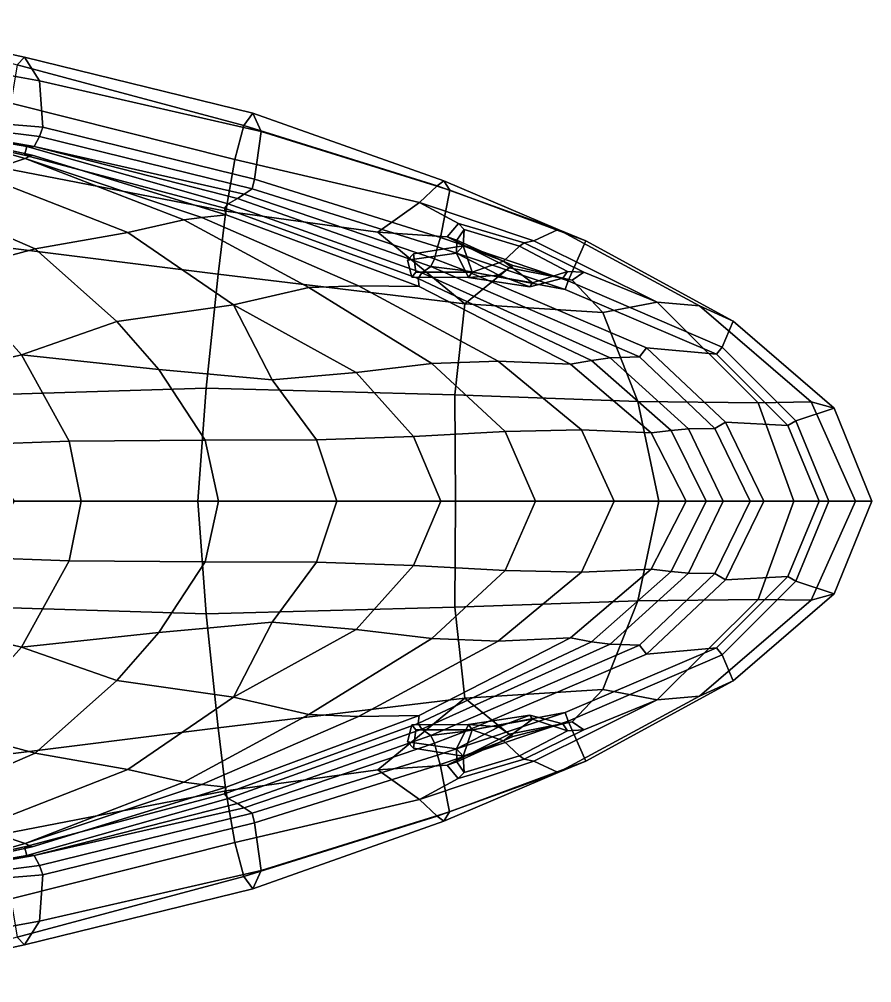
# Model space of a CAD drawing. Extents: x -0.99 to 0.99, y -0.79 to 0.79.
# Drawn here: x 0.7869 to 0.9938, y -0.117 to 0.1169 of the extents above; entities that cross this region are included whole.
import ezdxf

# ---------------------------------------------------------------- set-up
doc = ezdxf.new("R2010")
doc.units = 0
doc.linetypes.add('SOLIDLINE', pattern=[0])
doc.layers.add('headskin', color=1, linetype='SOLIDLINE')

msp = doc.modelspace()

# ---------------------------------------------------------------- linework, layer by layer
at = {"layer": 'headskin'}
for points in [[(0.752343, 0.115403, 0.264573), (0.744927, 0.116927, 0.288849), (0.786336, 0.105866, 0.304516), (0.788147, 0.107695, 0.272068)], [(0.752343, 0.115403, 0.264573), (0.788147, 0.107695, 0.272068), (0.791785, 0.101995, 0.22836), (0.764944, 0.106869, 0.225543)], [(0.8414, 0.091127, 0.307365), (0.843527, 0.094099, 0.28177), (0.788147, 0.107695, 0.272068), (0.786336, 0.105866, 0.304516)], [(0.84555, 0.089681, 0.237252), (0.791785, 0.101995, 0.22836), (0.788147, 0.107695, 0.272068), (0.843527, 0.094099, 0.28177)], [(0.764944, 0.106869, 0.225543), (0.791785, 0.101995, 0.22836), (0.792547, 0.090737, 0.20197), (0.770012, 0.092612, 0.197303)], [(0.839207, 0.082849, 0.337335), (0.8414, 0.091127, 0.307365), (0.786336, 0.105866, 0.304516), (0.784778, 0.096521, 0.338624)], [(0.84395, 0.078103, 0.206525), (0.792547, 0.090737, 0.20197), (0.791785, 0.101995, 0.22836), (0.84555, 0.089681, 0.237252)], [(0.836976, 0.07033, 0.370011), (0.839207, 0.082849, 0.337335), (0.784778, 0.096521, 0.338624), (0.783098, 0.080768, 0.372995)], [(0.8883, 0.076483, 0.305078), (0.889877, 0.077665, 0.291653), (0.843527, 0.094099, 0.28177), (0.8414, 0.091127, 0.307365)], [(0.891326, 0.075428, 0.243244), (0.84555, 0.089681, 0.237252), (0.843527, 0.094099, 0.28177), (0.889877, 0.077665, 0.291653)], [(0.770012, 0.092612, 0.197303), (0.792547, 0.090737, 0.20197), (0.791798, 0.088455, 0.200262), (0.770171, 0.091177, 0.19639)], [(0.770106, 0.089569, 0.196637), (0.790499, 0.086013, 0.200449), (0.788711, 0.086014, 0.209956), (0.768252, 0.089569, 0.206147)], [(0.768252, 0.089569, 0.206147), (0.788711, 0.086014, 0.209956), (0.788161, 0.08397, 0.208153), (0.768435, 0.088192, 0.205107)], [(0.770171, 0.091177, 0.19639), (0.791798, 0.088455, 0.200262), (0.790499, 0.086013, 0.200449), (0.770106, 0.089569, 0.196637)], [(0.791798, 0.088455, 0.200262), (0.792547, 0.090737, 0.20197), (0.84395, 0.078103, 0.206525), (0.84339, 0.075739, 0.204822)], [(0.883981, 0.072439, 0.335361), (0.8883, 0.076483, 0.305078), (0.8414, 0.091127, 0.307365), (0.839207, 0.082849, 0.337335)], [(0.889058, 0.063936, 0.208605), (0.84395, 0.078103, 0.206525), (0.84555, 0.089681, 0.237252), (0.891326, 0.075428, 0.243244)], [(0.770294, 0.088193, 0.195596), (0.788297, 0.083106, 0.192302), (0.776933, 0.079334, 0.175275), (0.750521, 0.080949, 0.176012)], [(0.768435, 0.088192, 0.205107), (0.788161, 0.08397, 0.208153), (0.789963, 0.08397, 0.198643), (0.770294, 0.088193, 0.195596)], [(0.770294, 0.088193, 0.195596), (0.789963, 0.08397, 0.198643), (0.788297, 0.083106, 0.192302)], [(0.790499, 0.086013, 0.200449), (0.791798, 0.088455, 0.200262), (0.84339, 0.075739, 0.204822), (0.841414, 0.074429, 0.204772)], [(0.837541, 0.07216, 0.213565), (0.836675, 0.071053, 0.213108), (0.788161, 0.08397, 0.208153), (0.788711, 0.086014, 0.209956)], [(0.8398, 0.073422, 0.206669), (0.837541, 0.07216, 0.213565), (0.788711, 0.086014, 0.209956), (0.790499, 0.086013, 0.200449)], [(0.790499, 0.086013, 0.200449), (0.841414, 0.074429, 0.204772), (0.8398, 0.073422, 0.206669)], [(0.813194, 0.065155, 0.177007), (0.776933, 0.079334, 0.175275), (0.788297, 0.083106, 0.192302), (0.826831, 0.068239, 0.186972)], [(0.789963, 0.08397, 0.198643), (0.788161, 0.08397, 0.208153), (0.836675, 0.071053, 0.213108), (0.83707, 0.069437, 0.202947)], [(0.83707, 0.069437, 0.202947), (0.831151, 0.068827, 0.19439), (0.788297, 0.083106, 0.192302), (0.789963, 0.08397, 0.198643)], [(0.826831, 0.068239, 0.186972), (0.788297, 0.083106, 0.192302), (0.831151, 0.068827, 0.19439)], [(0.836976, 0.07033, 0.370011), (0.873873, 0.065261, 0.365134), (0.883981, 0.072439, 0.335361), (0.839207, 0.082849, 0.337335)], [(0.783098, 0.080768, 0.372995), (0.780787, 0.061875, 0.393176), (0.835098, 0.05505, 0.397861), (0.836976, 0.07033, 0.370011)], [(0.761023, 0.07406, 0.157978), (0.776933, 0.079334, 0.175275), (0.813194, 0.065155, 0.177007), (0.790687, 0.061231, 0.162376)], [(0.84339, 0.075739, 0.204822), (0.84395, 0.078103, 0.206525), (0.889058, 0.063936, 0.208605), (0.888342, 0.061704, 0.206853)], [(0.917635, 0.065884, 0.298373), (0.889877, 0.077665, 0.291653), (0.8883, 0.076483, 0.305078)], [(0.924415, 0.063155, 0.247415), (0.891326, 0.075428, 0.243244), (0.889877, 0.077665, 0.291653), (0.917635, 0.065884, 0.298373)], [(0.887655, 0.058798, 0.206987), (0.841414, 0.074429, 0.204772), (0.84339, 0.075739, 0.204822), (0.888342, 0.061704, 0.206853)], [(0.911743, 0.06317, 0.330691), (0.917635, 0.065884, 0.298373), (0.8883, 0.076483, 0.305078), (0.883981, 0.072439, 0.335361)], [(0.920077, 0.05345, 0.208418), (0.889058, 0.063936, 0.208605), (0.891326, 0.075428, 0.243244), (0.924415, 0.063155, 0.247415)], [(0.790687, 0.061231, 0.162376), (0.769512, 0.05557, 0.14607), (0.745942, 0.066505, 0.143266), (0.761023, 0.07406, 0.157978)], [(0.886728, 0.056927, 0.208951), (0.884587, 0.055375, 0.216003), (0.837541, 0.07216, 0.213565), (0.8398, 0.073422, 0.206669)], [(0.887655, 0.058798, 0.206987), (0.886728, 0.056927, 0.208951), (0.8398, 0.073422, 0.206669), (0.841414, 0.074429, 0.204772)], [(0.835098, 0.05505, 0.397861), (0.895024, 0.047839, 0.389154), (0.873873, 0.065261, 0.365134), (0.836976, 0.07033, 0.370011)], [(0.884587, 0.055375, 0.216003), (0.883717, 0.054023, 0.215662), (0.836675, 0.071053, 0.213108), (0.837541, 0.07216, 0.213565)], [(0.83707, 0.069437, 0.202947), (0.836675, 0.071053, 0.213108), (0.883717, 0.054023, 0.215662), (0.883928, 0.052051, 0.205711)], [(0.883981, 0.072439, 0.335361), (0.873873, 0.065261, 0.365134), (0.890709, 0.064089, 0.363211), (0.893429, 0.067334, 0.349407)], [(0.883981, 0.072439, 0.335361), (0.893429, 0.067334, 0.349407), (0.909395, 0.062659, 0.346387), (0.911743, 0.06317, 0.330691)], [(0.813194, 0.065155, 0.177007), (0.826831, 0.068239, 0.186972), (0.857116, 0.0518, 0.188404), (0.83882, 0.047622, 0.178868)], [(0.857116, 0.0518, 0.188404), (0.826831, 0.068239, 0.186972), (0.831151, 0.068827, 0.19439), (0.869176, 0.05225, 0.196423)], [(0.883928, 0.052051, 0.205711), (0.869176, 0.05225, 0.196423), (0.831151, 0.068827, 0.19439), (0.83707, 0.069437, 0.202947)], [(0.890709, 0.064089, 0.363211), (0.8931, 0.063316, 0.362512), (0.894864, 0.065893, 0.351348), (0.893429, 0.067334, 0.349407)], [(0.8931, 0.063316, 0.362512), (0.892959, 0.060131, 0.360209), (0.894568, 0.061943, 0.351793), (0.894864, 0.065893, 0.351348)], [(0.909395, 0.062659, 0.346387), (0.893429, 0.067334, 0.349407), (0.894864, 0.065893, 0.351348), (0.908303, 0.061824, 0.348679)], [(0.908303, 0.061824, 0.348679), (0.894864, 0.065893, 0.351348), (0.894568, 0.061943, 0.351793), (0.904402, 0.058219, 0.350072)], [(0.911743, 0.06317, 0.330691), (0.941703, 0.048248, 0.336006), (0.951952, 0.04735, 0.302713), (0.917635, 0.065884, 0.298373)], [(0.924415, 0.063155, 0.247415), (0.917635, 0.065884, 0.298373), (0.951952, 0.04735, 0.302713), (0.960149, 0.043624, 0.248712)], [(0.810525, 0.043522, 0.163516), (0.790687, 0.061231, 0.162376), (0.813194, 0.065155, 0.177007), (0.83882, 0.047622, 0.178868)], [(0.905762, 0.056611, 0.369856), (0.890709, 0.064089, 0.363211), (0.873873, 0.065261, 0.365134), (0.895024, 0.047839, 0.389154)], [(0.888342, 0.061704, 0.206853), (0.889058, 0.063936, 0.208605), (0.920077, 0.05345, 0.208418), (0.91938, 0.051289, 0.206569)], [(0.906623, 0.057157, 0.366684), (0.8931, 0.063316, 0.362512), (0.890709, 0.064089, 0.363211), (0.905762, 0.056611, 0.369856)], [(0.903263, 0.054784, 0.362541), (0.892959, 0.060131, 0.360209), (0.8931, 0.063316, 0.362512), (0.906623, 0.057157, 0.366684)], [(0.909395, 0.062659, 0.346387), (0.923865, 0.055522, 0.353768), (0.941703, 0.048248, 0.336006), (0.911743, 0.06317, 0.330691)], [(0.924415, 0.063155, 0.247415), (0.960149, 0.043624, 0.248712), (0.957486, 0.037344, 0.207118), (0.920077, 0.05345, 0.208418)], [(0.787374, 0.035481, 0.146957), (0.769512, 0.05557, 0.14607), (0.790687, 0.061231, 0.162376), (0.810525, 0.043522, 0.163516)], [(0.83219, 0.027375, 0.42033), (0.835098, 0.05505, 0.397861), (0.780787, 0.061875, 0.393176), (0.77935, 0.02572, 0.417331)], [(0.892959, 0.060131, 0.360209), (0.8811, 0.058477, 0.35512), (0.882578, 0.059961, 0.348039), (0.894568, 0.061943, 0.351793)], [(0.894568, 0.061943, 0.351793), (0.882578, 0.059961, 0.348039), (0.883147, 0.055498, 0.348023), (0.896756, 0.055504, 0.352373)], [(0.888342, 0.061704, 0.206853), (0.91938, 0.051289, 0.206569), (0.895222, 0.055841, 0.206935), (0.887655, 0.058798, 0.206987)], [(0.904402, 0.058219, 0.350072), (0.894568, 0.061943, 0.351793), (0.896756, 0.055504, 0.352373)], [(0.908303, 0.061824, 0.348679), (0.904402, 0.058219, 0.350072), (0.911399, 0.052931, 0.355769), (0.919936, 0.055726, 0.356047)], [(0.909395, 0.062659, 0.346387), (0.908303, 0.061824, 0.348679), (0.919936, 0.055726, 0.356047), (0.923865, 0.055522, 0.353768)], [(0.895904, 0.054221, 0.357712), (0.882145, 0.054282, 0.353401), (0.8811, 0.058477, 0.35512), (0.892959, 0.060131, 0.360209)], [(0.8811, 0.058477, 0.35512), (0.882145, 0.054282, 0.353401), (0.883147, 0.055498, 0.348023), (0.882578, 0.059961, 0.348039)], [(0.886728, 0.056927, 0.208951), (0.887655, 0.058798, 0.206987), (0.895222, 0.055841, 0.206935)], [(0.895904, 0.054221, 0.357712), (0.892959, 0.060131, 0.360209), (0.903263, 0.054784, 0.362541)], [(0.937393, 0.034995, 0.2074), (0.93025, 0.034761, 0.214612), (0.884587, 0.055375, 0.216003), (0.886728, 0.056927, 0.208951)], [(0.939068, 0.037162, 0.205655), (0.937393, 0.034995, 0.2074), (0.886728, 0.056927, 0.208951), (0.895222, 0.055841, 0.206935)], [(0.895024, 0.047839, 0.389154), (0.928476, 0.045718, 0.376854), (0.92107, 0.053553, 0.366577), (0.905762, 0.056611, 0.369856)], [(0.904402, 0.058219, 0.350072), (0.896756, 0.055504, 0.352373), (0.911399, 0.052931, 0.355769)], [(0.918787, 0.054102, 0.364479), (0.910778, 0.051955, 0.360199), (0.903263, 0.054784, 0.362541), (0.906623, 0.057157, 0.366684)], [(0.905762, 0.056611, 0.369856), (0.92107, 0.053553, 0.366577), (0.918787, 0.054102, 0.364479), (0.906623, 0.057157, 0.366684)], [(0.769478, 0.031143, 0.124251), (0.756157, 0.050643, 0.121549), (0.769512, 0.05557, 0.14607), (0.787374, 0.035481, 0.146957)], [(0.835098, 0.05505, 0.397861), (0.83219, 0.027375, 0.42033), (0.892595, 0.025716, 0.406231), (0.895024, 0.047839, 0.389154)], [(0.896756, 0.055504, 0.352373), (0.883147, 0.055498, 0.348023), (0.882145, 0.054282, 0.353401), (0.895904, 0.054221, 0.357712)], [(0.884587, 0.055375, 0.216003), (0.93025, 0.034761, 0.214612), (0.925789, 0.034127, 0.21435), (0.883717, 0.054023, 0.215662)], [(0.883928, 0.052051, 0.205711), (0.883717, 0.054023, 0.215662), (0.925789, 0.034127, 0.21435), (0.920641, 0.033202, 0.204552)], [(0.91938, 0.051289, 0.206569), (0.956074, 0.035632, 0.20523), (0.939068, 0.037162, 0.205655), (0.895222, 0.055841, 0.206935)], [(0.910778, 0.051955, 0.360199), (0.911399, 0.052931, 0.355769), (0.896756, 0.055504, 0.352373), (0.895904, 0.054221, 0.357712)], [(0.910778, 0.051955, 0.360199), (0.895904, 0.054221, 0.357712), (0.903263, 0.054784, 0.362541)], [(0.919936, 0.055726, 0.356047), (0.911399, 0.052931, 0.355769), (0.910778, 0.051955, 0.360199), (0.918787, 0.054102, 0.364479)], [(0.923865, 0.055522, 0.353768), (0.919936, 0.055726, 0.356047), (0.918787, 0.054102, 0.364479), (0.92107, 0.053553, 0.366577)], [(0.941703, 0.048248, 0.336006), (0.923865, 0.055522, 0.353768), (0.92107, 0.053553, 0.366577), (0.928476, 0.045718, 0.376854)], [(0.857116, 0.0518, 0.188404), (0.886986, 0.03335, 0.188223), (0.868602, 0.031149, 0.180605), (0.83882, 0.047622, 0.178868)], [(0.869176, 0.05225, 0.196423), (0.903117, 0.033962, 0.196269), (0.886986, 0.03335, 0.188223), (0.857116, 0.0518, 0.188404)], [(0.883928, 0.052051, 0.205711), (0.920641, 0.033202, 0.204552), (0.903117, 0.033962, 0.196269), (0.869176, 0.05225, 0.196423)], [(0.957486, 0.037344, 0.207118), (0.956074, 0.035632, 0.20523), (0.91938, 0.051289, 0.206569), (0.920077, 0.05345, 0.208418)], [(0.83882, 0.047622, 0.178868), (0.848245, 0.02939, 0.175885), (0.820703, 0.031884, 0.163128), (0.810525, 0.043522, 0.163516)], [(0.83882, 0.047622, 0.178868), (0.868602, 0.031149, 0.180605), (0.848245, 0.02939, 0.175885)], [(0.936997, 0.024171, 0.383397), (0.928476, 0.045718, 0.376854), (0.895024, 0.047839, 0.389154), (0.892595, 0.025716, 0.406231)], [(0.928476, 0.045718, 0.376854), (0.936997, 0.024171, 0.383397), (0.966195, 0.023848, 0.343097), (0.941703, 0.048248, 0.336006)], [(0.941703, 0.048248, 0.336006), (0.966195, 0.023848, 0.343097), (0.979098, 0.02402, 0.305103), (0.951952, 0.04735, 0.302713)], [(0.984622, 0.022521, 0.24785), (0.960149, 0.043624, 0.248712), (0.951952, 0.04735, 0.302713), (0.979098, 0.02402, 0.305103)], [(0.820703, 0.031884, 0.163128), (0.787374, 0.035481, 0.146957), (0.810525, 0.043522, 0.163516)], [(0.975343, 0.019437, 0.207263), (0.957486, 0.037344, 0.207118), (0.960149, 0.043624, 0.248712), (0.984622, 0.022521, 0.24785)], [(0.776442, 0.013659, 0.126711), (0.769478, 0.031143, 0.124251), (0.787374, 0.035481, 0.146957), (0.798968, 0.014469, 0.145734)], [(0.798968, 0.014469, 0.145734), (0.787374, 0.035481, 0.146957), (0.820703, 0.031884, 0.163128), (0.831982, 0.014713, 0.162649)], [(0.958252, 0.019125, 0.204811), (0.955664, 0.017552, 0.20642), (0.937393, 0.034995, 0.2074), (0.939068, 0.037162, 0.205655)], [(0.939068, 0.037162, 0.205655), (0.956074, 0.035632, 0.20523), (0.973395, 0.018322, 0.205381), (0.958252, 0.019125, 0.204811)], [(0.956074, 0.035632, 0.20523), (0.957486, 0.037344, 0.207118), (0.975343, 0.019437, 0.207263), (0.973395, 0.018322, 0.205381)], [(0.882549, 0.015662, 0.179413), (0.868602, 0.031149, 0.180605), (0.886986, 0.03335, 0.188223), (0.904792, 0.016828, 0.186951)], [(0.904792, 0.016828, 0.186951), (0.886986, 0.03335, 0.188223), (0.903117, 0.033962, 0.196269), (0.92329, 0.017231, 0.194826)], [(0.92329, 0.017231, 0.194826), (0.903117, 0.033962, 0.196269), (0.920641, 0.033202, 0.204552), (0.940234, 0.01653, 0.203463)], [(0.920641, 0.033202, 0.204552), (0.925789, 0.034127, 0.21435), (0.945109, 0.017114, 0.213321), (0.940234, 0.01653, 0.203463)], [(0.949335, 0.017513, 0.213645), (0.945109, 0.017114, 0.213321), (0.925789, 0.034127, 0.21435), (0.93025, 0.034761, 0.214612)], [(0.955664, 0.017552, 0.20642), (0.949335, 0.017513, 0.213645), (0.93025, 0.034761, 0.214612), (0.937393, 0.034995, 0.2074)], [(0.859002, 0.014825, 0.174912), (0.831982, 0.014713, 0.162649), (0.820703, 0.031884, 0.163128), (0.848245, 0.02939, 0.175885)], [(0.848245, 0.02939, 0.175885), (0.868602, 0.031149, 0.180605), (0.882549, 0.015662, 0.179413), (0.859002, 0.014825, 0.174912)], [(0.778503, -0.000021, 0.42349), (0.830236, -0.000022, 0.428441), (0.83219, 0.027375, 0.42033), (0.77935, 0.02572, 0.417331)], [(0.892595, 0.025716, 0.406231), (0.83219, 0.027375, 0.42033), (0.830236, -0.000022, 0.428441), (0.892731, -0.000023, 0.41265)], [(0.892595, 0.025716, 0.406231), (0.892731, -0.000023, 0.41265), (0.942074, -0.000025, 0.385475), (0.936997, 0.024171, 0.383397)], [(0.936997, 0.024171, 0.383397), (0.942074, -0.000025, 0.385475), (0.974834, -0.000026, 0.345175), (0.966195, 0.023848, 0.343097)], [(0.966195, 0.023848, 0.343097), (0.974834, -0.000026, 0.345175), (0.989793, -0.000026, 0.305716), (0.979098, 0.02402, 0.305103)], [(0.979098, 0.02402, 0.305103), (0.989793, -0.000026, 0.305716), (0.99377, -0.000027, 0.246948), (0.984622, 0.022521, 0.24785)], [(0.984622, 0.022521, 0.24785), (0.99377, -0.000027, 0.246948), (0.98338, -0.000026, 0.206736), (0.975343, 0.019437, 0.207263)], [(0.967578, -0.000026, 0.202743), (0.964256, -0.000026, 0.204007), (0.955664, 0.017552, 0.20642), (0.958252, 0.019125, 0.204811)], [(0.973395, 0.018322, 0.205381), (0.981013, -0.000026, 0.204573), (0.967578, -0.000026, 0.202743), (0.958252, 0.019125, 0.204811)], [(0.98338, -0.000026, 0.206736), (0.981013, -0.000026, 0.204573), (0.973395, 0.018322, 0.205381), (0.975343, 0.019437, 0.207263)], [(0.904792, 0.016828, 0.186951), (0.912179, -0.000024, 0.186139), (0.889202, -0.000023, 0.178147), (0.882549, 0.015662, 0.179413)], [(0.92329, 0.017231, 0.194826), (0.931279, -0.000025, 0.194314), (0.912179, -0.000024, 0.186139), (0.904792, 0.016828, 0.186951)], [(0.940234, 0.01653, 0.203463), (0.948728, -0.000025, 0.203962), (0.931279, -0.000025, 0.194314), (0.92329, 0.017231, 0.194826)], [(0.940234, 0.01653, 0.203463), (0.945109, 0.017114, 0.213321), (0.953546, -0.000025, 0.214415), (0.948728, -0.000025, 0.203962)], [(0.95772, -0.000025, 0.215157), (0.953546, -0.000025, 0.214415), (0.945109, 0.017114, 0.213321), (0.949335, 0.017513, 0.213645)], [(0.964256, -0.000026, 0.204007), (0.95772, -0.000025, 0.215157), (0.949335, 0.017513, 0.213645), (0.955664, 0.017552, 0.20642)], [(0.798968, 0.014469, 0.145734), (0.801899, -0.000021, 0.144832), (0.785702, -0.000021, 0.128554), (0.776442, 0.013659, 0.126711)], [(0.831982, 0.014713, 0.162649), (0.835196, -0.000022, 0.162273), (0.801899, -0.000021, 0.144832), (0.798968, 0.014469, 0.145734)], [(0.859002, 0.014825, 0.174912), (0.8639, -0.000022, 0.173879), (0.835196, -0.000022, 0.162273), (0.831982, 0.014713, 0.162649)], [(0.882549, 0.015662, 0.179413), (0.889202, -0.000023, 0.178147), (0.8639, -0.000022, 0.173879), (0.859002, 0.014825, 0.174912)], [(0.776441, -0.0137, 0.12671), (0.785702, -0.000021, 0.128554), (0.801899, -0.000021, 0.144832), (0.798967, -0.014511, 0.145733)], [(0.779349, -0.025761, 0.417331), (0.832188, -0.027419, 0.42033), (0.830236, -0.000022, 0.428441), (0.778503, -0.000021, 0.42349)], [(0.798967, -0.014511, 0.145733), (0.801899, -0.000021, 0.144832), (0.835196, -0.000022, 0.162273), (0.831981, -0.014758, 0.162649)], [(0.892731, -0.000023, 0.41265), (0.830236, -0.000022, 0.428441), (0.832188, -0.027419, 0.42033), (0.892594, -0.025762, 0.406232)], [(0.831981, -0.014758, 0.162649), (0.835196, -0.000022, 0.162273), (0.8639, -0.000022, 0.173879), (0.859001, -0.01487, 0.174912)], [(0.859001, -0.01487, 0.174912), (0.8639, -0.000022, 0.173879), (0.889202, -0.000023, 0.178147), (0.882548, -0.015708, 0.179412)], [(0.882548, -0.015708, 0.179412), (0.889202, -0.000023, 0.178147), (0.912179, -0.000024, 0.186139), (0.904791, -0.016876, 0.18695)], [(0.936996, -0.024221, 0.383397), (0.942074, -0.000025, 0.385475), (0.892731, -0.000023, 0.41265), (0.892594, -0.025762, 0.406232)], [(0.904791, -0.016876, 0.18695), (0.912179, -0.000024, 0.186139), (0.931279, -0.000025, 0.194314), (0.923289, -0.01728, 0.194825)], [(0.923289, -0.01728, 0.194825), (0.931279, -0.000025, 0.194314), (0.948728, -0.000025, 0.203962), (0.940234, -0.016581, 0.203462)], [(0.966194, -0.023899, 0.343097), (0.974834, -0.000026, 0.345175), (0.942074, -0.000025, 0.385475), (0.936996, -0.024221, 0.383397)], [(0.948728, -0.000025, 0.203962), (0.953546, -0.000025, 0.214415), (0.945108, -0.017162, 0.21332), (0.940234, -0.016581, 0.203462)], [(0.949334, -0.017562, 0.213644), (0.945108, -0.017162, 0.21332), (0.953546, -0.000025, 0.214415), (0.95772, -0.000025, 0.215157)], [(0.955663, -0.017603, 0.206419), (0.949334, -0.017562, 0.213644), (0.95772, -0.000025, 0.215157), (0.964256, -0.000026, 0.204007)], [(0.958251, -0.019176, 0.204811), (0.955663, -0.017603, 0.206419), (0.964256, -0.000026, 0.204007), (0.967578, -0.000026, 0.202743)], [(0.958251, -0.019176, 0.204811), (0.967578, -0.000026, 0.202743), (0.981013, -0.000026, 0.204573), (0.973394, -0.018374, 0.20538)], [(0.979097, -0.024071, 0.305104), (0.989793, -0.000026, 0.305716), (0.974834, -0.000026, 0.345175), (0.966194, -0.023899, 0.343097)], [(0.975342, -0.019489, 0.207263), (0.973394, -0.018374, 0.20538), (0.981013, -0.000026, 0.204573), (0.98338, -0.000026, 0.206736)], [(0.975342, -0.019489, 0.207263), (0.98338, -0.000026, 0.206736), (0.99377, -0.000027, 0.246948), (0.984621, -0.022572, 0.247851)], [(0.984621, -0.022572, 0.247851), (0.99377, -0.000027, 0.246948), (0.989793, -0.000026, 0.305716), (0.979097, -0.024071, 0.305104)], [(0.798967, -0.014511, 0.145733), (0.787372, -0.035522, 0.146957), (0.769477, -0.031184, 0.124251), (0.776441, -0.0137, 0.12671)], [(0.831981, -0.014758, 0.162649), (0.820702, -0.031928, 0.163128), (0.787372, -0.035522, 0.146957), (0.798967, -0.014511, 0.145733)], [(0.848244, -0.029434, 0.175886), (0.820702, -0.031928, 0.163128), (0.831981, -0.014758, 0.162649), (0.859001, -0.01487, 0.174912)], [(0.859001, -0.01487, 0.174912), (0.882548, -0.015708, 0.179412), (0.8686, -0.031195, 0.180605), (0.848244, -0.029434, 0.175886)], [(0.904791, -0.016876, 0.18695), (0.886985, -0.033396, 0.188223), (0.8686, -0.031195, 0.180605), (0.882548, -0.015708, 0.179412)], [(0.923289, -0.01728, 0.194825), (0.903115, -0.03401, 0.19627), (0.886985, -0.033396, 0.188223), (0.904791, -0.016876, 0.18695)], [(0.940234, -0.016581, 0.203462), (0.920639, -0.033251, 0.204552), (0.903115, -0.03401, 0.19627), (0.923289, -0.01728, 0.194825)], [(0.940234, -0.016581, 0.203462), (0.945108, -0.017162, 0.21332), (0.925787, -0.034175, 0.214351), (0.920639, -0.033251, 0.204552)], [(0.930248, -0.034809, 0.214612), (0.925787, -0.034175, 0.214351), (0.945108, -0.017162, 0.21332), (0.949334, -0.017562, 0.213644)], [(0.937391, -0.035045, 0.2074), (0.930248, -0.034809, 0.214612), (0.949334, -0.017562, 0.213644), (0.955663, -0.017603, 0.206419)], [(0.939066, -0.037212, 0.205655), (0.937391, -0.035045, 0.2074), (0.955663, -0.017603, 0.206419), (0.958251, -0.019176, 0.204811)], [(0.958251, -0.019176, 0.204811), (0.973394, -0.018374, 0.20538), (0.956072, -0.035683, 0.20523), (0.939066, -0.037212, 0.205655)], [(0.973394, -0.018374, 0.20538), (0.975342, -0.019489, 0.207263), (0.957484, -0.037395, 0.207118), (0.956072, -0.035683, 0.20523)], [(0.984621, -0.022572, 0.247851), (0.960147, -0.043674, 0.248712), (0.957484, -0.037395, 0.207118), (0.975342, -0.019489, 0.207263)], [(0.979097, -0.024071, 0.305104), (0.95195, -0.0474, 0.302712), (0.960147, -0.043674, 0.248712), (0.984621, -0.022572, 0.247851)], [(0.892594, -0.025762, 0.406232), (0.895021, -0.047886, 0.389153), (0.928473, -0.045766, 0.376853), (0.936996, -0.024221, 0.383397)], [(0.941701, -0.048297, 0.336005), (0.966194, -0.023899, 0.343097), (0.936996, -0.024221, 0.383397), (0.928473, -0.045766, 0.376853)], [(0.95195, -0.0474, 0.302712), (0.979097, -0.024071, 0.305104), (0.966194, -0.023899, 0.343097), (0.941701, -0.048297, 0.336005)], [(0.779349, -0.025761, 0.417331), (0.780783, -0.061917, 0.393176), (0.835096, -0.055095, 0.39786), (0.832188, -0.027419, 0.42033)], [(0.895021, -0.047886, 0.389153), (0.892594, -0.025762, 0.406232), (0.832188, -0.027419, 0.42033), (0.835096, -0.055095, 0.39786)], [(0.810523, -0.043565, 0.163516), (0.820702, -0.031928, 0.163128), (0.848244, -0.029434, 0.175886), (0.838818, -0.047665, 0.178868)], [(0.848244, -0.029434, 0.175886), (0.8686, -0.031195, 0.180605), (0.838818, -0.047665, 0.178868)], [(0.787372, -0.035522, 0.146957), (0.769509, -0.055611, 0.146069), (0.756155, -0.050683, 0.121548), (0.769477, -0.031184, 0.124251)], [(0.810523, -0.043565, 0.163516), (0.787372, -0.035522, 0.146957), (0.820702, -0.031928, 0.163128)], [(0.838818, -0.047665, 0.178868), (0.8686, -0.031195, 0.180605), (0.886985, -0.033396, 0.188223), (0.857113, -0.051845, 0.188404)], [(0.857113, -0.051845, 0.188404), (0.886985, -0.033396, 0.188223), (0.903115, -0.03401, 0.19627), (0.869173, -0.052297, 0.196422)], [(0.869173, -0.052297, 0.196422), (0.903115, -0.03401, 0.19627), (0.920639, -0.033251, 0.204552), (0.883925, -0.052099, 0.20571)], [(0.920639, -0.033251, 0.204552), (0.925787, -0.034175, 0.214351), (0.883714, -0.054069, 0.215661), (0.883925, -0.052099, 0.20571)], [(0.883714, -0.054069, 0.215661), (0.925787, -0.034175, 0.214351), (0.930248, -0.034809, 0.214612), (0.884584, -0.05542, 0.216002)], [(0.886725, -0.056975, 0.208951), (0.884584, -0.05542, 0.216002), (0.930248, -0.034809, 0.214612), (0.937391, -0.035045, 0.2074)], [(0.895219, -0.055889, 0.206934), (0.886725, -0.056975, 0.208951), (0.937391, -0.035045, 0.2074), (0.939066, -0.037212, 0.205655)], [(0.810523, -0.043565, 0.163516), (0.790684, -0.061273, 0.162377), (0.769509, -0.055611, 0.146069), (0.787372, -0.035522, 0.146957)], [(0.895219, -0.055889, 0.206934), (0.939066, -0.037212, 0.205655), (0.956072, -0.035683, 0.20523), (0.919377, -0.051339, 0.206568)], [(0.920074, -0.0535, 0.208417), (0.919377, -0.051339, 0.206568), (0.956072, -0.035683, 0.20523), (0.957484, -0.037395, 0.207118)], [(0.920074, -0.0535, 0.208417), (0.957484, -0.037395, 0.207118), (0.960147, -0.043674, 0.248712), (0.924412, -0.063203, 0.247416)], [(0.838818, -0.047665, 0.178868), (0.813191, -0.065197, 0.177007), (0.790684, -0.061273, 0.162377), (0.810523, -0.043565, 0.163516)], [(0.960147, -0.043674, 0.248712), (0.95195, -0.0474, 0.302712), (0.917631, -0.065931, 0.298374), (0.924412, -0.063203, 0.247416)], [(0.905759, -0.056658, 0.369855), (0.921067, -0.053601, 0.366577), (0.928473, -0.045766, 0.376853), (0.895021, -0.047886, 0.389153)], [(0.928473, -0.045766, 0.376853), (0.921067, -0.053601, 0.366577), (0.923862, -0.055571, 0.353767), (0.941701, -0.048297, 0.336005)], [(0.838818, -0.047665, 0.178868), (0.857113, -0.051845, 0.188404), (0.826827, -0.068282, 0.186972), (0.813191, -0.065197, 0.177007)], [(0.836973, -0.070374, 0.370011), (0.873869, -0.065306, 0.365135), (0.895021, -0.047886, 0.389153), (0.835096, -0.055095, 0.39786)], [(0.895021, -0.047886, 0.389153), (0.873869, -0.065306, 0.365135), (0.890706, -0.064135, 0.363211), (0.905759, -0.056658, 0.369855)], [(0.91174, -0.063217, 0.330692), (0.941701, -0.048297, 0.336005), (0.923862, -0.055571, 0.353767), (0.909392, -0.062707, 0.346388)], [(0.917631, -0.065931, 0.298374), (0.95195, -0.0474, 0.302712), (0.941701, -0.048297, 0.336005), (0.91174, -0.063217, 0.330692)], [(0.887652, -0.058846, 0.206988), (0.895219, -0.055889, 0.206934), (0.919377, -0.051339, 0.206568), (0.888339, -0.061751, 0.206853)], [(0.919377, -0.051339, 0.206568), (0.920074, -0.0535, 0.208417), (0.889054, -0.063983, 0.208606), (0.888339, -0.061751, 0.206853)], [(0.869173, -0.052297, 0.196422), (0.831147, -0.06887, 0.19439), (0.826827, -0.068282, 0.186972), (0.857113, -0.051845, 0.188404)], [(0.837067, -0.069482, 0.202948), (0.831147, -0.06887, 0.19439), (0.869173, -0.052297, 0.196422), (0.883925, -0.052099, 0.20571)], [(0.883925, -0.052099, 0.20571), (0.883714, -0.054069, 0.215661), (0.836671, -0.071096, 0.213108), (0.837067, -0.069482, 0.202948)], [(0.924412, -0.063203, 0.247416), (0.891322, -0.075476, 0.243244), (0.889054, -0.063983, 0.208606), (0.920074, -0.0535, 0.208417)], [(0.895901, -0.054269, 0.357711), (0.896753, -0.055551, 0.352372), (0.911397, -0.05298, 0.355768), (0.910776, -0.052004, 0.360198)], [(0.903261, -0.054831, 0.362541), (0.895901, -0.054269, 0.357711), (0.910776, -0.052004, 0.360198)], [(0.911397, -0.05298, 0.355768), (0.896753, -0.055551, 0.352372), (0.904399, -0.058267, 0.350073)], [(0.90662, -0.057204, 0.366684), (0.903261, -0.054831, 0.362541), (0.910776, -0.052004, 0.360198), (0.918785, -0.05415, 0.364478)], [(0.919933, -0.055775, 0.356046), (0.911397, -0.05298, 0.355768), (0.904399, -0.058267, 0.350073), (0.9083, -0.061872, 0.34868)], [(0.90662, -0.057204, 0.366684), (0.918785, -0.05415, 0.364478), (0.921067, -0.053601, 0.366577), (0.905759, -0.056658, 0.369855)], [(0.918785, -0.05415, 0.364478), (0.910776, -0.052004, 0.360198), (0.911397, -0.05298, 0.355768), (0.919933, -0.055775, 0.356046)], [(0.921067, -0.053601, 0.366577), (0.918785, -0.05415, 0.364478), (0.919933, -0.055775, 0.356046), (0.923862, -0.055571, 0.353767)], [(0.761019, -0.0741, 0.157978), (0.745938, -0.066544, 0.143266), (0.769509, -0.055611, 0.146069), (0.790684, -0.061273, 0.162377)], [(0.836973, -0.070374, 0.370011), (0.835096, -0.055095, 0.39786), (0.780783, -0.061917, 0.393176), (0.783093, -0.080808, 0.372995)], [(0.837537, -0.072203, 0.213566), (0.836671, -0.071096, 0.213108), (0.883714, -0.054069, 0.215661), (0.884584, -0.05542, 0.216002)], [(0.839796, -0.073467, 0.206669), (0.837537, -0.072203, 0.213566), (0.884584, -0.05542, 0.216002), (0.886725, -0.056975, 0.208951)], [(0.892955, -0.060179, 0.360209), (0.881097, -0.058524, 0.355121), (0.882142, -0.054329, 0.3534), (0.895901, -0.054269, 0.357711)], [(0.882575, -0.060008, 0.34804), (0.883144, -0.055545, 0.348022), (0.882142, -0.054329, 0.3534), (0.881097, -0.058524, 0.355121)], [(0.895901, -0.054269, 0.357711), (0.882142, -0.054329, 0.3534), (0.883144, -0.055545, 0.348022), (0.896753, -0.055551, 0.352372)], [(0.896753, -0.055551, 0.352372), (0.883144, -0.055545, 0.348022), (0.882575, -0.060008, 0.34804), (0.894565, -0.06199, 0.351793)], [(0.895219, -0.055889, 0.206934), (0.887652, -0.058846, 0.206988), (0.886725, -0.056975, 0.208951)], [(0.903261, -0.054831, 0.362541), (0.892955, -0.060179, 0.360209), (0.895901, -0.054269, 0.357711)], [(0.90662, -0.057204, 0.366684), (0.893096, -0.063362, 0.362513), (0.892955, -0.060179, 0.360209), (0.903261, -0.054831, 0.362541)], [(0.896753, -0.055551, 0.352372), (0.894565, -0.06199, 0.351793), (0.904399, -0.058267, 0.350073)], [(0.923862, -0.055571, 0.353767), (0.919933, -0.055775, 0.356046), (0.9083, -0.061872, 0.34868), (0.909392, -0.062707, 0.346388)], [(0.84141, -0.074474, 0.204772), (0.839796, -0.073467, 0.206669), (0.886725, -0.056975, 0.208951), (0.887652, -0.058846, 0.206988)], [(0.905759, -0.056658, 0.369855), (0.890706, -0.064135, 0.363211), (0.893096, -0.063362, 0.362513), (0.90662, -0.057204, 0.366684)], [(0.904399, -0.058267, 0.350073), (0.894565, -0.06199, 0.351793), (0.894861, -0.065941, 0.351348), (0.9083, -0.061872, 0.34868)], [(0.888339, -0.061751, 0.206853), (0.843386, -0.075784, 0.204822), (0.84141, -0.074474, 0.204772), (0.887652, -0.058846, 0.206988)], [(0.894565, -0.06199, 0.351793), (0.882575, -0.060008, 0.34804), (0.881097, -0.058524, 0.355121), (0.892955, -0.060179, 0.360209)], [(0.894861, -0.065941, 0.351348), (0.894565, -0.06199, 0.351793), (0.892955, -0.060179, 0.360209), (0.893096, -0.063362, 0.362513)], [(0.790684, -0.061273, 0.162377), (0.813191, -0.065197, 0.177007), (0.776929, -0.079374, 0.175275), (0.761019, -0.0741, 0.157978)], [(0.888339, -0.061751, 0.206853), (0.889054, -0.063983, 0.208606), (0.843946, -0.078149, 0.206525), (0.843386, -0.075784, 0.204822)], [(0.91174, -0.063217, 0.330692), (0.909392, -0.062707, 0.346388), (0.893426, -0.067381, 0.349407), (0.883977, -0.072485, 0.335361)], [(0.9083, -0.061872, 0.34868), (0.894861, -0.065941, 0.351348), (0.893426, -0.067381, 0.349407), (0.909392, -0.062707, 0.346388)], [(0.826827, -0.068282, 0.186972), (0.788293, -0.083147, 0.192302), (0.776929, -0.079374, 0.175275), (0.813191, -0.065197, 0.177007)], [(0.839203, -0.082893, 0.337334), (0.883977, -0.072485, 0.335361), (0.873869, -0.065306, 0.365135), (0.836973, -0.070374, 0.370011)], [(0.891322, -0.075476, 0.243244), (0.845546, -0.089726, 0.237251), (0.843946, -0.078149, 0.206525), (0.889054, -0.063983, 0.208606)], [(0.893426, -0.067381, 0.349407), (0.890706, -0.064135, 0.363211), (0.873869, -0.065306, 0.365135), (0.883977, -0.072485, 0.335361)], [(0.883977, -0.072485, 0.335361), (0.888296, -0.07653, 0.305078), (0.917631, -0.065931, 0.298374), (0.91174, -0.063217, 0.330692)], [(0.917631, -0.065931, 0.298374), (0.889873, -0.077711, 0.291653), (0.891322, -0.075476, 0.243244), (0.924412, -0.063203, 0.247416)], [(0.893426, -0.067381, 0.349407), (0.894861, -0.065941, 0.351348), (0.893096, -0.063362, 0.362513), (0.890706, -0.064135, 0.363211)], [(0.888296, -0.07653, 0.305078), (0.889873, -0.077711, 0.291653), (0.917631, -0.065931, 0.298374)], [(0.837067, -0.069482, 0.202948), (0.836671, -0.071096, 0.213108), (0.788156, -0.084012, 0.208153), (0.789959, -0.084012, 0.198643)], [(0.831147, -0.06887, 0.19439), (0.788293, -0.083147, 0.192302), (0.826827, -0.068282, 0.186972)], [(0.789959, -0.084012, 0.198643), (0.788293, -0.083147, 0.192302), (0.831147, -0.06887, 0.19439), (0.837067, -0.069482, 0.202948)], [(0.783093, -0.080808, 0.372995), (0.784773, -0.096562, 0.338625), (0.839203, -0.082893, 0.337334), (0.836973, -0.070374, 0.370011)], [(0.788707, -0.086054, 0.209956), (0.788156, -0.084012, 0.208153), (0.836671, -0.071096, 0.213108), (0.837537, -0.072203, 0.213566)], [(0.790495, -0.086055, 0.200448), (0.788707, -0.086054, 0.209956), (0.837537, -0.072203, 0.213566), (0.839796, -0.073467, 0.206669)], [(0.839203, -0.082893, 0.337334), (0.841395, -0.091171, 0.307365), (0.888296, -0.07653, 0.305078), (0.883977, -0.072485, 0.335361)], [(0.839796, -0.073467, 0.206669), (0.84141, -0.074474, 0.204772), (0.790495, -0.086055, 0.200448)], [(0.84141, -0.074474, 0.204772), (0.843386, -0.075784, 0.204822), (0.791794, -0.088498, 0.200261), (0.790495, -0.086055, 0.200448)], [(0.843386, -0.075784, 0.204822), (0.843946, -0.078149, 0.206525), (0.792542, -0.090779, 0.201969), (0.791794, -0.088498, 0.200261)], [(0.841395, -0.091171, 0.307365), (0.843522, -0.094144, 0.281769), (0.889873, -0.077711, 0.291653), (0.888296, -0.07653, 0.305078)], [(0.889873, -0.077711, 0.291653), (0.843522, -0.094144, 0.281769), (0.845546, -0.089726, 0.237251), (0.891322, -0.075476, 0.243244)], [(0.750516, -0.080988, 0.176011), (0.776929, -0.079374, 0.175275), (0.788293, -0.083147, 0.192302), (0.770289, -0.088233, 0.195595)], [(0.845546, -0.089726, 0.237251), (0.791779, -0.102036, 0.228361), (0.792542, -0.090779, 0.201969), (0.843946, -0.078149, 0.206525)], [(0.76843, -0.088234, 0.205106), (0.788156, -0.084012, 0.208153), (0.788707, -0.086054, 0.209956), (0.768247, -0.08961, 0.206146)], [(0.770289, -0.088233, 0.195595), (0.789959, -0.084012, 0.198643), (0.788156, -0.084012, 0.208153), (0.76843, -0.088234, 0.205106)], [(0.788293, -0.083147, 0.192302), (0.789959, -0.084012, 0.198643), (0.770289, -0.088233, 0.195595)], [(0.784773, -0.096562, 0.338625), (0.78633, -0.105907, 0.304517), (0.841395, -0.091171, 0.307365), (0.839203, -0.082893, 0.337334)], [(0.768247, -0.08961, 0.206146), (0.788707, -0.086054, 0.209956), (0.790495, -0.086055, 0.200448), (0.770101, -0.08961, 0.196637)], [(0.770101, -0.08961, 0.196637), (0.790495, -0.086055, 0.200448), (0.791794, -0.088498, 0.200261), (0.770167, -0.091218, 0.196389)], [(0.770167, -0.091218, 0.196389), (0.791794, -0.088498, 0.200261), (0.792542, -0.090779, 0.201969), (0.770007, -0.092653, 0.197302)], [(0.770007, -0.092653, 0.197302), (0.792542, -0.090779, 0.201969), (0.791779, -0.102036, 0.228361), (0.764938, -0.106909, 0.225543)], [(0.78633, -0.105907, 0.304517), (0.788142, -0.107737, 0.272069), (0.843522, -0.094144, 0.281769), (0.841395, -0.091171, 0.307365)], [(0.843522, -0.094144, 0.281769), (0.788142, -0.107737, 0.272069), (0.791779, -0.102036, 0.228361), (0.845546, -0.089726, 0.237251)], [(0.764938, -0.106909, 0.225543), (0.791779, -0.102036, 0.228361), (0.788142, -0.107737, 0.272069), (0.752337, -0.115443, 0.264573)], [(0.788142, -0.107737, 0.272069), (0.78633, -0.105907, 0.304517), (0.74492, -0.116965, 0.288849), (0.752337, -0.115443, 0.264573)]]:
    msp.add_3dface(points, dxfattribs=at)

doc.saveas('drawing.dxf')
